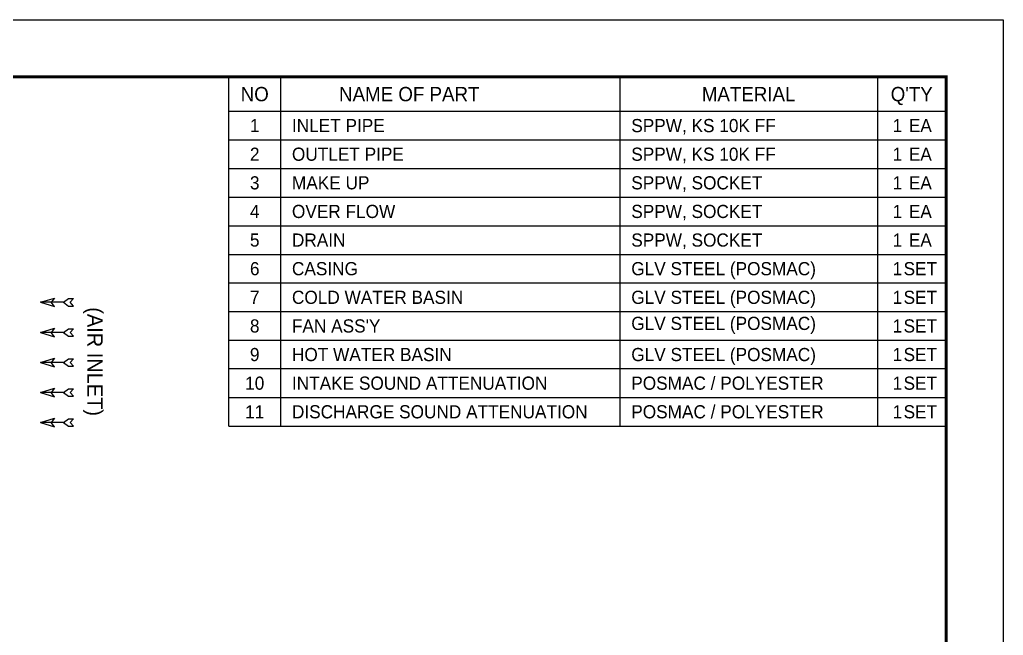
# Model space of a CAD drawing. Header units: millimetres. Extents: x -17070 to 42347, y -291348 to 30072.
# Drawn here: x 30317 to 42347, y 22543 to 30072 of the extents above; entities that cross this region are included whole.
import ezdxf
from ezdxf.enums import TextEntityAlignment as Align

# ---------------------------------------------------------------- set-up
doc = ezdxf.new("R2010")
doc.units = ezdxf.units.MM
for name, color, linetype in [('냉각탑_box', 1, 'Continuous'), ('냉각탑_dim', 1, 'Continuous'), ('냉각탑_form', 1, 'Continuous'), ('냉각탑_text', 3, 'Continuous')]:
    doc.layers.add(name, color=color, linetype=linetype)
doc.styles.add('돋움', font='Dotum.ttf')

# ---------------------------------------------------------------- blocks, each defined once
blk = doc.blocks.new('화살표 IN OUT')
at = {"layer": '냉각탑_dim'}
for p, q in [((-323, 43), (-384, 43)), ((-343, 0), (-384, 43)), ((-384, -43), (-343, 0)), ((-266, 0), (-323, 43)), ((-266, 0), (-323, -43)), ((-266, 0), (0, 0)), ((-163, 50), (-122, 0)), ((0, 0), (-163, 50)), ((-163, -50), (-122, 0)), ((0, 0), (-163, -50)), ((-323, -43), (-384, -43))]:
    blk.add_line(p, q, dxfattribs=at)

msp = doc.modelspace()

# ---------------------------------------------------------------- linework, layer by layer
at = {"layer": 'Defpoints'}
msp.add_lwpolyline([(12940.2, 30071.8), (42347.3, 30071.8), (42347.3, 9276.8), (12940.2, 9276.8)], close=True, dxfattribs=at)
at = {"layer": '냉각탑_box'}
for p, q in [((32877.2, 25101.7), (32877.2, 29371.7)), ((32877.2, 29371.7), (41647.2, 29371.7)), ((33507.2, 29371.7), (33507.2, 25101.7)), ((37657.2, 29371.7), (37657.2, 25101.7)), ((40807.2, 29371.7), (40807.2, 25101.7)), ((41647.2, 29371.7), (41647.2, 25801.7)), ((32877.2, 28951.7), (41647.2, 28951.7)), ((32877.2, 28601.7), (41647.2, 28601.7)), ((32877.2, 28251.7), (41647.2, 28251.7)), ((32877.2, 27901.7), (41647.2, 27901.7)), ((32877.2, 27551.7), (41647.2, 27551.7)), ((32877.2, 27201.7), (41647.2, 27201.7)), ((32877.2, 26851.7), (41647.2, 26851.7)), ((32877.2, 26501.7), (41647.2, 26501.7)), ((32877.2, 26151.7), (41647.2, 26151.7)), ((41647.2, 25801.7), (32877.2, 25801.7)), ((32877.2, 25451.7), (41647.2, 25451.7)), ((32877.2, 25101.7), (41647.2, 25101.7))]:
    msp.add_line(p, q, dxfattribs=at)
at = {"layer": '냉각탑_form', "const_width": 35}
msp.add_lwpolyline([(13640.3, 29371.7), (13640.3, 9976.9), (41647.2, 9976.9), (41647.2, 29371.7)], close=True, dxfattribs=at)

# ---------------------------------------------------------------- block references
at = {"layer": '냉각탑_dim', "xscale": -1.04999997375291, "yscale": 1.04999997374806, "zscale": 1.04999997375}
for p in [(30573.6, 26615.2), (30573.6, 26247.7), (30573.6, 25880.2), (30573.6, 25512.7), (30573.6, 25145.2)]:
    msp.add_blockref('화살표 IN OUT', p, dxfattribs=at)

# ---------------------------------------------------------------- texts
at = {"layer": '냉각탑_text', "style": '돋움'}
for s, height, p in [('NO', 175, (33192.2, 29161.7)), ('NAME OF PART', 175, (35082.2, 29161.7)), ('MATERIAL', 175, (39232.2, 29161.7)), ("Q'TY", 175, (41227.2, 29161.7)), ('1', 161, (33192.2, 28776.7)), ('1', 161, (41052.2, 28776.7)), ('EA', 161, (41332.2, 28776.7)), ('2', 161, (33192.2, 28426.7)), ('1', 161, (41052.2, 28426.7)), ('EA', 161, (41332.2, 28426.7)), ('3', 161, (33192.2, 28076.7)), ('1', 161, (41052.2, 28076.7)), ('EA', 161, (41332.2, 28076.7)), ('4', 161, (33192.2, 27726.7)), ('1', 161, (41052.2, 27726.7)), ('EA', 161, (41332.2, 27726.7)), ('5', 161, (33192.2, 27376.7)), ('1', 161, (41052.2, 27376.7)), ('EA', 161, (41332.2, 27376.7)), ('6', 161, (33192.2, 27026.7)), ('1', 161, (41052.2, 27026.7)), ('SET', 161, (41332.2, 27026.7)), ('7', 161, (33192.2, 26676.7)), ('1', 161, (41052.2, 26676.7)), ('SET', 161, (41332.2, 26676.7)), ('8', 161, (33192.2, 26326.7)), ('1', 161, (41052.2, 26326.7)), ('SET', 161, (41332.2, 26326.7)), ('9', 161, (33192.2, 25976.7)), ('1', 161, (41052.2, 25976.7)), ('SET', 161, (41332.2, 25976.7)), ('10', 161, (33192.2, 25626.7)), ('1', 161, (41052.2, 25626.7)), ('SET', 161, (41332.2, 25626.7)), ('11', 161, (33192.2, 25276.7)), ('1', 161, (41052.2, 25276.7)), ('SET', 161, (41332.2, 25276.7))]:
    msp.add_text(s, height=height, dxfattribs=at).set_placement(p, align=Align.MIDDLE_CENTER)
for s, p in [('INLET PIPE', (33647.2, 28776.7)), ('SPPW, KS 10K FF', (37797.2, 28776.7)), ('OUTLET PIPE', (33647.2, 28426.7)), ('SPPW, KS 10K FF', (37797.2, 28426.7)), ('MAKE UP', (33647.2, 28076.7)), ('SPPW, SOCKET', (37797.2, 28076.7)), ('OVER FLOW', (33647.2, 27726.7)), ('SPPW, SOCKET', (37797.2, 27726.7)), ('DRAIN', (33647.2, 27376.7)), ('SPPW, SOCKET', (37797.2, 27376.7)), ('CASING', (33647.2, 27026.7)), ('GLV STEEL (POSMAC)', (37797.2, 27026.7)), ('COLD WATER BASIN', (33647.2, 26676.7)), ('GLV STEEL (POSMAC)', (37797.2, 26676.7)), ("FAN ASS'Y", (33647.2, 26326.7)), ('GLV STEEL (POSMAC)', (37797.2, 26357.5)), ('HOT WATER BASIN', (33647.2, 25976.7)), ('GLV STEEL (POSMAC)', (37797.2, 25976.7)), ('INTAKE SOUND ATTENUATION', (33647.2, 25626.7)), ('POSMAC / POLYESTER', (37797.2, 25626.7)), ('DISCHARGE SOUND ATTENUATION', (33647.2, 25276.7)), ('POSMAC / POLYESTER', (37797.2, 25276.7))]:
    msp.add_text(s, height=161, dxfattribs=at).set_placement(p, align=Align.MIDDLE_LEFT)
msp.add_text('(AIR INLET)', height=186.667, rotation=270, dxfattribs=at).set_placement((31239.5, 25890.2), align=Align.MIDDLE_CENTER)

doc.saveas('drawing.dxf')
